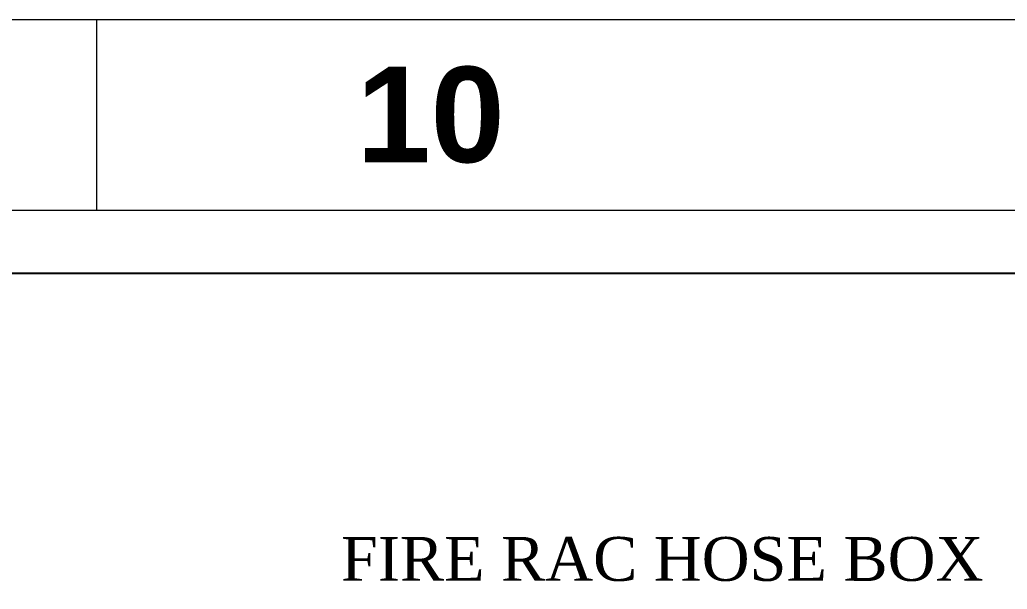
# Model space of a CAD drawing. Header units: inches. Extents: x -98933 to 1585249, y -3352739 to 192771.
# Drawn here: x 45610.9 to 45816.8, y 50942.7 to 51061.4 of the extents above; entities that cross this region are included whole.
import ezdxf

# ---------------------------------------------------------------- set-up
doc = ezdxf.new("R2010")
doc.units = ezdxf.units.IN
doc.header["$MEASUREMENT"] = 0
for name, color, linetype, lineweight in [('DIM 01', 250, 'Continuous', 9), ('Inline', 7, 'Continuous', 0), ('Outline', 7, 'Continuous', 0), ('Scale', 7, 'Continuous', 0), ('Scale_Text', 7, 'Continuous', 0), ('Smoke Detector', 3, 'Continuous', 25), ('Text 2', 7, 'Continuous', 25), ('Titelblk', 7, 'Continuous', 25), ('TITLE', 7, 'Continuous', 20)]:
    doc.layers.add(name, color=color, linetype=linetype, lineweight=lineweight)
doc.styles.add('ARIAL', font='times.ttf')
doc.styles.get("Standard").update_dxf_attribs({"font": 'arialbd.ttf', "height": 24})

# ---------------------------------------------------------------- blocks, each defined once
blk = doc.blocks.new('fg')
at = {"layer": 'Text 2', "color": 7, "lineweight": 0, "style": 'ARIAL'}
blk.add_text('FIRE RAC HOSE BOX', height=4.19097, dxfattribs=at).set_placement((1225.071, 10725.304, 2.965))
blk = doc.blocks.new('PAGE')
at = {"layer": 'Inline', "color": 252, "lineweight": 15}
blk.add_lwpolyline([(178051640.629, 22656441.108), (178051640.629, 22657235.787), (178050505.364, 22657235.787), (178050505.364, 22656441.108)], close=True, dxfattribs=at)
at = {"layer": 'Outline', "color": 252, "lineweight": 15}
blk.add_line((178051662.574, 22657252.657), (178050483.418, 22657252.657), dxfattribs=at)
at = {"layer": 'Scale', "color": 252, "lineweight": 9}
blk.add_line((178051013.999, 22657235.787), (178051013.999, 22657252.657), dxfattribs=at)
at = {"layer": 'Scale_Text', "color": 252, "lineweight": 13, "insert": (178051043.497, 22657244.222), "char_height": 8.4348, "width": 2.51021, "attachment_point": 5}
blk.add_mtext('10', dxfattribs=at)
blk = doc.blocks.new('Title')
at = {"layer": 'Titelblk', "color": 3, "linetype": 'Continuous', "lineweight": 0, "xscale": 3.014611567961765, "yscale": 3.014611567959946, "zscale": 3.014611567966516}
blk.add_blockref('PAGE', (-536855255.83, -68388223.96), dxfattribs=at)

msp = doc.modelspace()

# ---------------------------------------------------------------- linework, layer by layer
at = {"layer": 'DIM 01', "lineweight": -2}
msp.add_lwpolyline([(45425.28, 51008.62), (45828.48, 51008.62), (45828.48, 50670.05), (45425.28, 50670.05)], close=True, dxfattribs=at)

# ---------------------------------------------------------------- block references
at = {"layer": 'Smoke Detector', "color": 10, "linetype": 'ByBlock', "lineweight": -2, "xscale": 2.182051169977058, "yscale": 2.182051170530031, "zscale": 2.182051170232502}
msp.add_blockref('fg', (43004.71, 27541.32, -5.2), dxfattribs=at)
at = {"layer": 'TITLE', "xscale": 0.7823455410753013, "yscale": 0.7823455410753013, "zscale": 0.7823455346014935}
msp.add_blockref('Title', (124338.27, 117879.99), dxfattribs=at)

doc.saveas('drawing.dxf')
